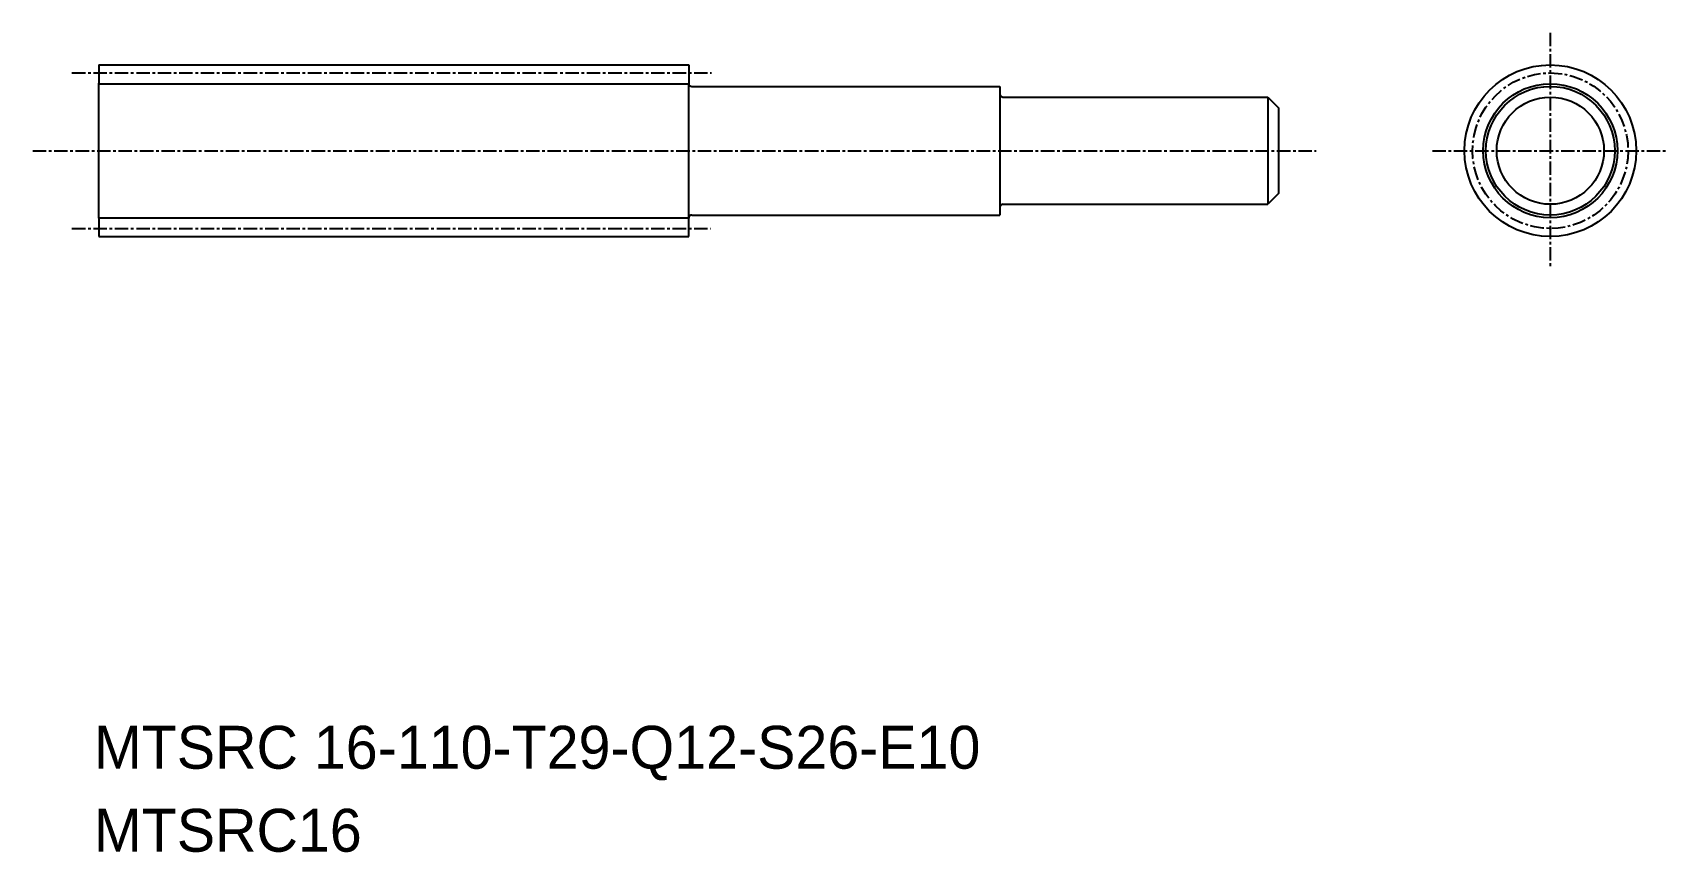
# Model space of a CAD drawing. Extents: x 102 to 254, y 36 to 113.
import ezdxf

# ---------------------------------------------------------------- set-up
doc = ezdxf.new("R2010")
doc.units = 0
doc.linetypes.add('CENTER', pattern=[2, 1.25, -0.25, 0.25, -0.25])
doc.layers.get('0').update_dxf_attribs({"linetype": 'CONTINUOUS'})
doc.layers.add('CENTER', color=1, linetype='CENTER')

msp = doc.modelspace()

# ---------------------------------------------------------------- linework, layer by layer
at = {"color": 7, "linetype": 'CONTINUOUS'}
for p, q in [((107.99, 109.76), (162.99, 109.76)), ((107.99, 109.76), (107.99, 108.06)), ((162.99, 109.76), (162.99, 108.06)), ((107.99, 95.46), (107.99, 108.06)), ((162.99, 95.46), (162.99, 108.06)), ((163.29, 107.76), (191.99, 107.76)), ((191.99, 107.76), (191.99, 95.76)), ((192.29, 106.76), (216.99, 106.76)), ((216.99, 106.76), (216.99, 96.76)), ((216.99, 106.76), (217.99, 105.76)), ((217.99, 105.76), (217.99, 97.76)), ((217.99, 103.76), (217.99, 103.76)), ((217.99, 101.76), (217.99, 101.76)), ((217.99, 97.76), (216.99, 96.76)), ((192.29, 96.76), (216.99, 96.76)), ((107.99, 95.46), (107.99, 93.76)), ((162.99, 93.76), (162.99, 95.46)), ((163.29, 95.76), (191.99, 95.76)), ((107.99, 93.76), (162.99, 93.76))]:
    msp.add_line(p, q, dxfattribs=at)
at = {"color": 3, "linetype": 'CONTINUOUS'}
for p, q in [((107.99, 108.01), (162.99, 108.01)), ((107.99, 95.51), (162.99, 95.51))]:
    msp.add_line(p, q, dxfattribs=at)
at = {"color": 7, "linetype": 'CONTINUOUS'}
for radius in [8, 6, 5]:
    msp.add_circle((243.32, 101.76), radius, dxfattribs=at)
at = {"color": 3, "linetype": 'CONTINUOUS'}
msp.add_circle((243.32, 101.76), 6.25, dxfattribs=at)
at = {"color": 7, "linetype": 'CONTINUOUS'}
for centre, start, end in [((163.29, 108.06), 180, 270), ((192.29, 107.06), 180, 270), ((192.29, 96.46), 90, 180), ((163.29, 95.46), 90, 180)]:
    msp.add_arc(centre, 0.3, start, end, dxfattribs=at)
at = {"layer": 'CENTER', "color": 1, "linetype": 'CENTER'}
for p, q in [((243.32, 112.76), (243.32, 90.76)), ((105.49, 109.01), (165.12, 109.01)), ((101.83, 101.76), (221.49, 101.76)), ((232.32, 101.76), (254.32, 101.76)), ((105.49, 94.51), (165.03, 94.51))]:
    msp.add_line(p, q, dxfattribs=at)
msp.add_circle((243.32, 101.76), 7.25, dxfattribs=at)

# ---------------------------------------------------------------- texts
at = {"color": 7, "linetype": 'CONTINUOUS'}
for s, p in [('MTSRC 16-110-T29-Q12-S26-E10', (107.54, 44.14)), ('MTSRC16', (107.54, 36.4))]:
    msp.add_text(s, height=4, dxfattribs=at).set_placement(p)

doc.saveas('drawing.dxf')
